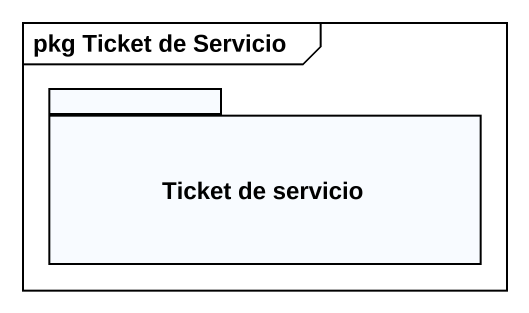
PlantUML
@startuml
mainframe pkg Ticket de Servicio
package "Ticket de servicio" as Ticket_de_servicio {
}
@enduml
